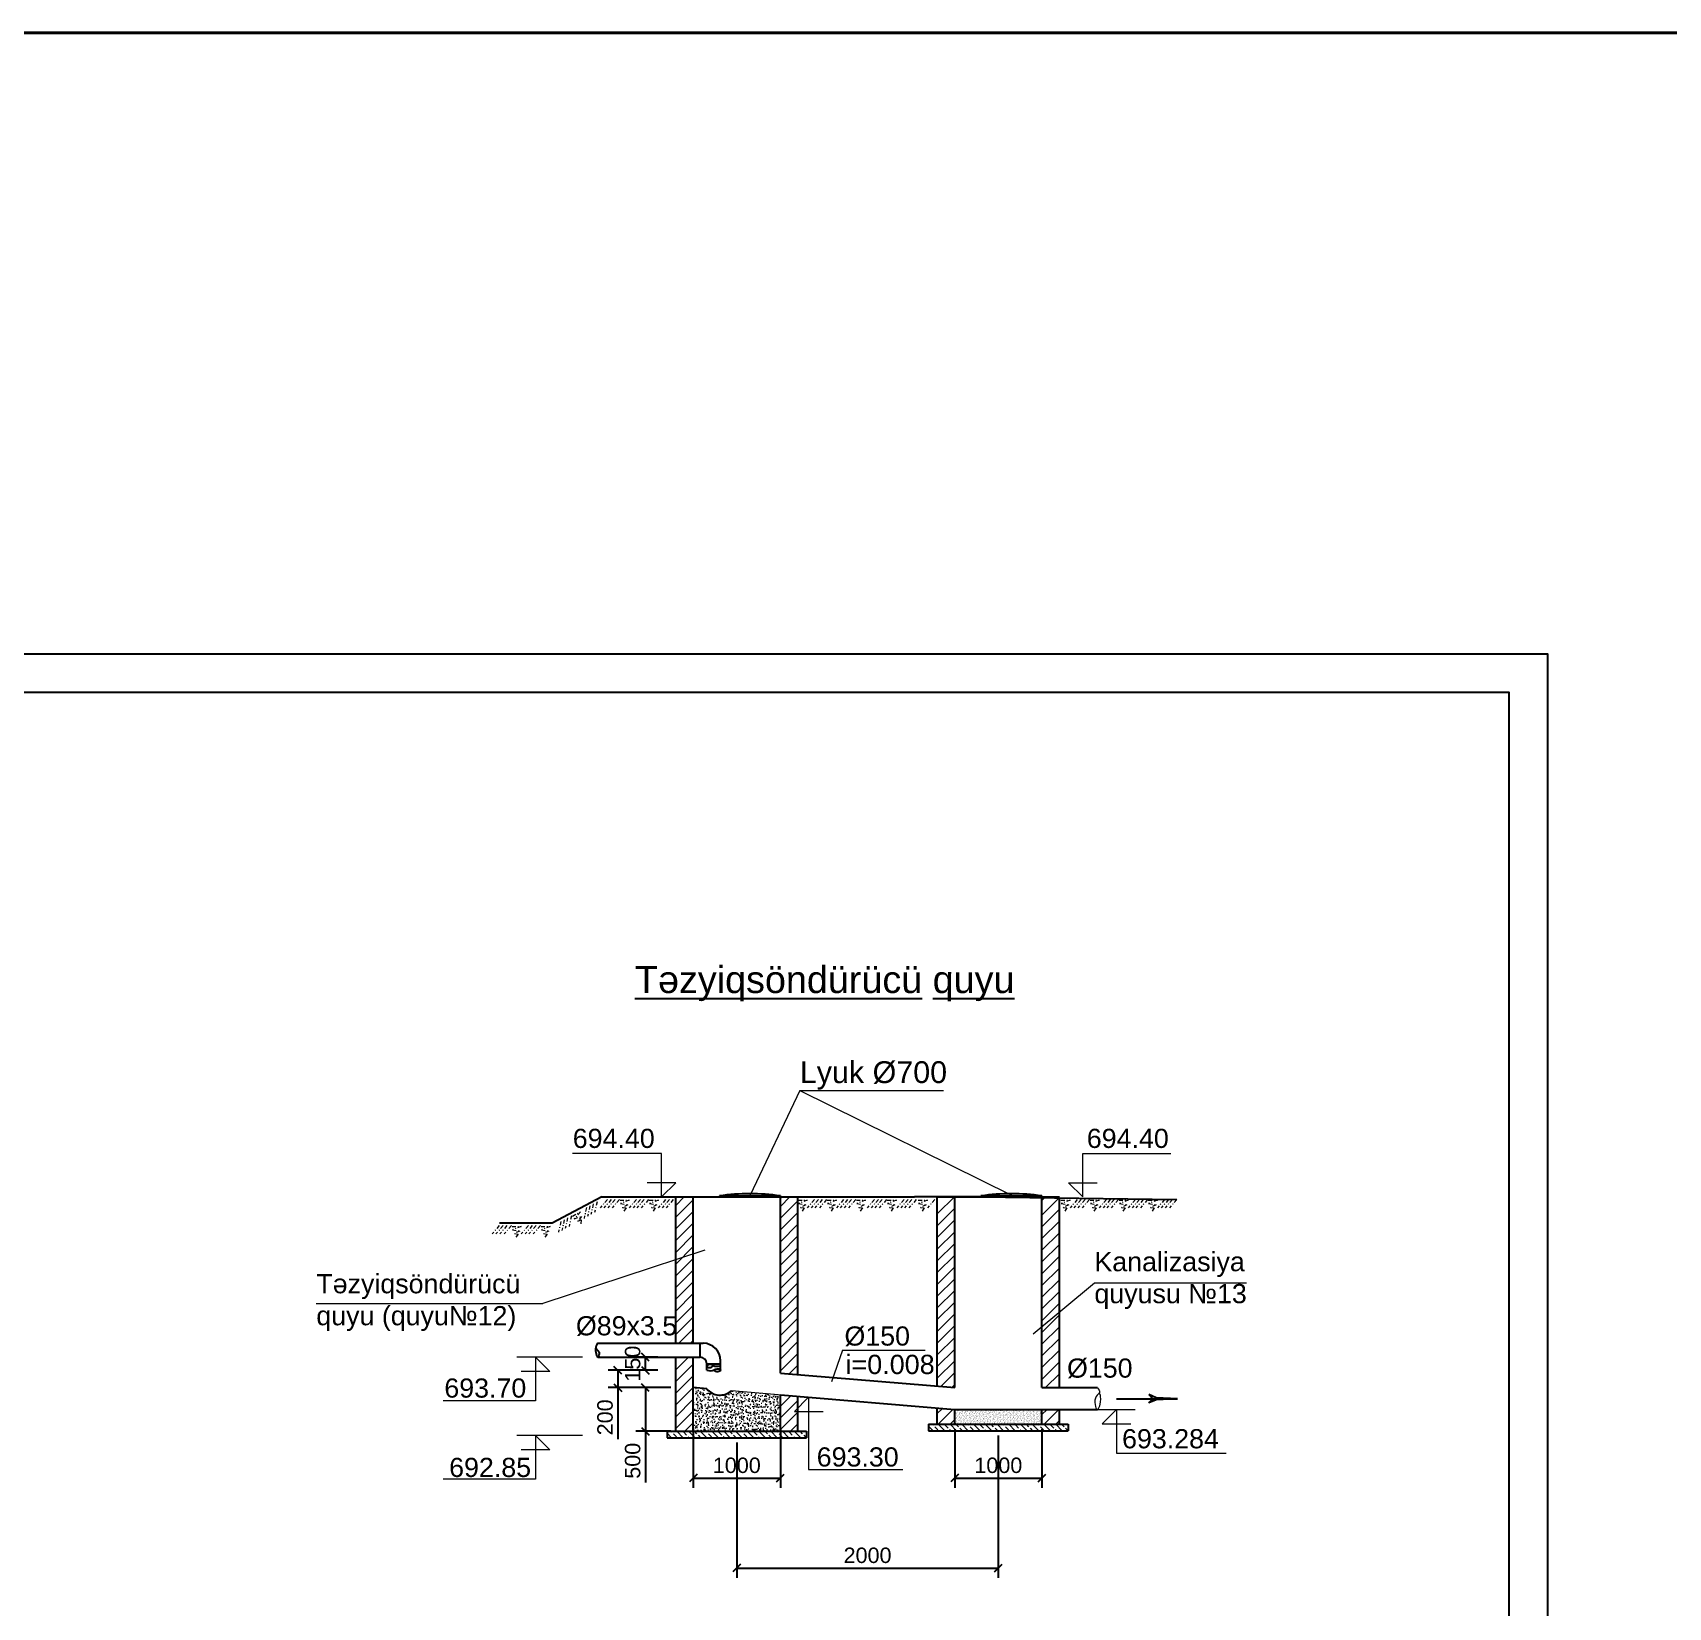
# Model space of a CAD drawing. Header units: feet. Extents: x 3381 to 684025, y 675186 to 4375940.
# Drawn here: x 683159.2 to 683371.2, y 4375736.1 to 4375940.2 of the extents above; entities that cross this region are included whole.
import ezdxf

# ---------------------------------------------------------------- set-up
doc = ezdxf.new("R2010")
doc.units = ezdxf.units.FT
doc.header["$MEASUREMENT"] = 0
doc.header["$PDMODE"] = 34
doc.header["$PDSIZE"] = 0.01
doc.linetypes.add('DASHDOT', pattern=[1, 0.5, -0.25, 0, -0.25])
doc.layers.get('0').update_dxf_attribs({"linetype": 'CONTINUOUS'})
doc.layers.get('Defpoints').update_dxf_attribs({"linetype": 'CONTINUOUS'})
doc.layers.add('0_ANNOT_Dimensions', color=7, linetype='CONTINUOUS')
doc.styles.add('ARİAL', font='arial.ttf')
doc.styles.get("Standard").update_dxf_attribs({"font": 'arial.ttf', "height": 2})
doc.dimstyles.new('ISO-25', dxfattribs={"dimtxt": 2, "dimasz": 1, "dimexe": 1.25, "dimexo": 0.625, "dimtad": 1, "dimtxsty": 'Standard', "dimblk": 'OBLIQUE', "dimcen": 2.5, "dimadec": 0, "dimazin": 0, "dimtfac": 1, "dimtmove": 0, "dimatfit": 3, "dimldrblk": 'OBLIQUE', "dimfxl": 1, "dimarcsym": 0})

# ---------------------------------------------------------------- blocks, each defined once
blk = doc.blocks.new('_Oblique')
at = {"color": 0, "linetype": 'ByBlock', "lineweight": -2}
blk.add_line((-0.5, -0.5), (0.5, 0.5), dxfattribs=at)
blk = doc.blocks.new('*D89')
at = {"color": 0, "lineweight": -2, "transparency": 16777216}
for p, q in [((683241.91, 4375764.58), (683237.35, 4375764.58)), ((683238.6, 4375764.58), (683238.6, 4375758.93)), ((683241.91, 4375758.93), (683237.35, 4375758.93)), ((683238.6, 4375758.93), (683238.6, 4375752.27))]:
    blk.add_line(p, q, dxfattribs=at)
at = {"layer": 'Defpoints', "color": 0, "transparency": 16777216}
for p in [(683242.53, 4375764.58), (683238.6, 4375758.93), (683242.53, 4375758.93)]:
    blk.add_point(p, dxfattribs=at)
at = {"color": 0, "lineweight": -2, "transparency": 16777216}
for p, rotation in [((683238.6, 4375764.58), 90), ((683238.6, 4375758.93), 270)]:
    blk.add_blockref('_Oblique', p, dxfattribs=dict(at, rotation=rotation))
at = {"color": 0, "lineweight": 9, "transparency": 16777216, "insert": (683236.95, 4375755.1), "char_height": 2, "attachment_point": 5, "rotation": 90}
blk.add_mtext('500', dxfattribs=at)
blk = doc.blocks.new('*D90')
at = {"color": 0, "lineweight": -2, "transparency": 16777216}
for p, q in [((683240.21, 4375768.53), (683237.35, 4375768.53)), ((683238.6, 4375766.84), (683238.6, 4375768.53)), ((683240.21, 4375766.84), (683237.35, 4375766.84))]:
    blk.add_line(p, q, dxfattribs=at)
at = {"layer": 'Defpoints', "color": 0, "transparency": 16777216}
for p in [(683238.6, 4375768.53), (683240.84, 4375768.53), (683240.84, 4375766.84)]:
    blk.add_point(p, dxfattribs=at)
at = {"color": 0, "lineweight": -2, "transparency": 16777216}
for p, rotation in [((683238.6, 4375768.53), 90), ((683238.6, 4375766.84), 270)]:
    blk.add_blockref('_Oblique', p, dxfattribs=dict(at, rotation=rotation))
at = {"color": 0, "lineweight": 9, "transparency": 16777216, "insert": (683236.95, 4375767.69), "char_height": 2, "attachment_point": 5, "rotation": 90}
blk.add_mtext('150', dxfattribs=at)
blk = doc.blocks.new('*D91')
at = {"color": 0, "lineweight": -2, "transparency": 16777216}
for p, q in [((683237.97, 4375766.84), (683233.77, 4375766.84)), ((683235.02, 4375766.84), (683235.02, 4375764.58)), ((683237.97, 4375764.58), (683233.77, 4375764.58)), ((683235.02, 4375764.58), (683235.02, 4375757.89))]:
    blk.add_line(p, q, dxfattribs=at)
at = {"layer": 'Defpoints', "color": 0, "transparency": 16777216}
for p in [(683238.6, 4375766.84), (683235.02, 4375764.58), (683238.6, 4375764.58)]:
    blk.add_point(p, dxfattribs=at)
at = {"color": 0, "lineweight": -2, "transparency": 16777216}
for p, rotation in [((683235.02, 4375766.84), 90), ((683235.02, 4375764.58), 270)]:
    blk.add_blockref('_Oblique', p, dxfattribs=dict(at, rotation=rotation))
at = {"color": 0, "lineweight": 9, "transparency": 16777216, "insert": (683233.37, 4375760.73), "char_height": 2, "attachment_point": 5, "rotation": 90}
blk.add_mtext('200', dxfattribs=at)
blk = doc.blocks.new('*D93')
at = {"color": 0, "lineweight": -2, "transparency": 16777216}
for p, q in [((683278.69, 4375759.21), (683278.69, 4375751.61)), ((683289.99, 4375759.21), (683289.99, 4375751.61)), ((683278.69, 4375752.86), (683289.99, 4375752.86))]:
    blk.add_line(p, q, dxfattribs=at)
at = {"layer": 'Defpoints', "color": 0, "transparency": 16777216}
for p in [(683278.69, 4375759.83), (683289.99, 4375759.83), (683289.99, 4375752.86)]:
    blk.add_point(p, dxfattribs=at)
at = {"color": 0, "lineweight": -2, "transparency": 16777216, "rotation": 180}
blk.add_blockref('_Oblique', (683278.69, 4375752.86), dxfattribs=at)
at = {"color": 0, "lineweight": -2, "transparency": 16777216}
blk.add_blockref('_Oblique', (683289.99, 4375752.86), dxfattribs=at)
at = {"color": 0, "lineweight": 9, "transparency": 16777216, "insert": (683284.34, 4375754.5), "char_height": 2, "attachment_point": 5}
blk.add_mtext('1000', dxfattribs=at)
blk = doc.blocks.new('*D92')
at = {"color": 0, "lineweight": -2, "transparency": 16777216}
for p, q in [((683244.79, 4375759.21), (683244.79, 4375751.61)), ((683256.09, 4375759.21), (683256.09, 4375751.61)), ((683244.79, 4375752.86), (683256.09, 4375752.86))]:
    blk.add_line(p, q, dxfattribs=at)
at = {"layer": 'Defpoints', "color": 0, "transparency": 16777216}
for p in [(683244.79, 4375759.83), (683256.09, 4375759.83), (683256.09, 4375752.86)]:
    blk.add_point(p, dxfattribs=at)
at = {"color": 0, "lineweight": -2, "transparency": 16777216, "rotation": 180}
blk.add_blockref('_Oblique', (683244.79, 4375752.86), dxfattribs=at)
at = {"color": 0, "lineweight": -2, "transparency": 16777216}
blk.add_blockref('_Oblique', (683256.09, 4375752.86), dxfattribs=at)
at = {"color": 0, "lineweight": 9, "transparency": 16777216, "insert": (683250.44, 4375754.5), "char_height": 2, "attachment_point": 5}
blk.add_mtext('1000', dxfattribs=at)
blk = doc.blocks.new('*D94')
at = {"layer": '0_ANNOT_Dimensions', "color": 0, "lineweight": -2, "transparency": 16777216}
for p, q in [((683250.44, 4375757.46), (683250.44, 4375739.94)), ((683284.34, 4375758.36), (683284.34, 4375739.94)), ((683250.44, 4375741.19), (683284.34, 4375741.19))]:
    blk.add_line(p, q, dxfattribs=at)
at = {"layer": 'Defpoints', "color": 0, "transparency": 16777216}
for p in [(683284.34, 4375758.99), (683250.44, 4375758.08), (683284.34, 4375741.19)]:
    blk.add_point(p, dxfattribs=at)
at = {"layer": '0_ANNOT_Dimensions', "color": 0, "lineweight": -2, "transparency": 16777216, "rotation": 180}
blk.add_blockref('_Oblique', (683250.44, 4375741.19), dxfattribs=at)
at = {"layer": '0_ANNOT_Dimensions', "color": 0, "lineweight": -2, "transparency": 16777216}
blk.add_blockref('_Oblique', (683284.34, 4375741.19), dxfattribs=at)
at = {"layer": '0_ANNOT_Dimensions', "color": 0, "transparency": 16777216, "insert": (683267.39, 4375742.83), "char_height": 2, "attachment_point": 5}
blk.add_mtext('{\\fArial|b0|i0|c238|p34;2000}', dxfattribs=at)

msp = doc.modelspace()

# ---------------------------------------------------------------- hatches: boundary and pattern name
at = {"lineweight": 9}
h = msp.add_hatch(dxfattribs=at)
h.set_pattern_fill('AR-CONC', color=256, scale=0.00565, angle=90, style=0)
h.set_pattern_definition([(140, (682070.4805, 4375792.1295), (0.09005583, 1.0293434), [0.1076325, -1.1839575]), (85, (682070.4805, 4375792.1295), (-1.07947, -0.199122), [0.086106, -0.947166]), (190.451, (682070.488, 4375792.2153), (-0.9894093, 0.8302251), [0.0914735, -1.0062085]), (136.1842, (682070.1935, 4375792.1295), (0.2375392, 1.5315966), [0.1614487, -1.7759362]), (186.6356, (682070.2133, 4375792.2571), (-1.3979544, 1.341334), [0.1372103, -1.5093128]), (81.184, (682070.1935, 4375792.1295), (-1.397952, 1.341336), [0.129159, -1.420749]), (111, (682070.2652, 4375792.273), (0.5778002, 0.8566241), [0.1076325, -1.1839575]), (56, (682070.2652, 4375792.273), (-1.040662, 0.3491815), [0.086106, -0.947166]), (161.4514, (682070.3134, 4375792.3444), (-0.46286415, 1.2058032), [0.0914735, -1.0062085]), (127.5, (682070.4805, 4375792.1295), (-0.47773597, 0.01745061), [0, -0.9356852, 0, -0.961517, 0, -0.95075375]), (97.5, (682070.4805, 4375792.1295), (-0.56602025, 0.3775311), [0, -0.5482082, 0, -0.9141587, 0, -0.36236275]), (57.5, (682070.4805, 4375791.80947), (0.0323674, 0.76608686), [0, -0.358775, 0, -1.119378, 0, -1.4853285]), (47.5, (682070.4805, 4375791.66596), (-0.14365967, 0.83692987), [0, -0.4664075, 0, -0.7433818, 0, -1.0547985])])
edge = h.paths.add_edge_path()
edge.add_line((683256.09165, 4375758.92862), (683256.09165, 4375763.63695))
edge.add_line((683256.09165, 4375763.63695), (683249.75191, 4375764.16526))
edge.add_ellipse((683248.27932, 4375765.85738), major_axis=(1.58616, 1.58616), ratio=1, start_angle=174.4407692, end_angle=266.0319475, ccw=False)
edge.add_line((683246.54696, 4375764.43234), (683244.79165, 4375764.57862))
edge.add_line((683244.79165, 4375764.57862), (683244.79165, 4375758.92862))
edge.add_line((683244.79165, 4375758.92862), (683256.09165, 4375758.92862))
h = msp.add_hatch()
h.set_pattern_fill('AR-SAND', color=256, scale=0.1695, angle=90, style=0)
h.set_pattern_definition([(127.5, (677272.1574, 4377891.20445), (-0.326596629, -0.010677374), [0, -0.25764, 0, -0.28815, 0, -0.2754375]), (97.5, (677272.1574, 4377891.20445), (-0.478353758, 0.299977152), [0, -0.13899, 0, -0.232215, 0, -0.0889875]), (57.5, (677272.1574, 4377890.99597), (-0.00095921, 0.527847046), [0, -0.08475, 0, -0.3051, 0, -0.398325]), (47.5, (677272.1574, 4377890.99597), (-0.148766008, 0.50953846), [0, -0.042375, 0, -0.20001, 0, -0.228825])])
h.paths.add_polyline_path([(683289.99165, 4375759.83262), (683289.99165, 4375761.75362), (683278.69165, 4375761.75362), (683278.69165, 4375759.83262)])
h = msp.add_hatch(dxfattribs=at)
h.set_pattern_fill('ANSI33', color=256, scale=0.1695, angle=90, style=0)
h.set_pattern_definition([(135, (682077.2059, 4375819.2963), (-0.7610767, -0.7610767), []), (135, (682077.2059, 4375820.0574), (-0.7610767, -0.7610767), [0.5381625, -0.26908125])])
h.paths.add_polyline_path([(683259.48165, 4375758.08112), (683259.48165, 4375758.92862), (683241.40165, 4375758.92862), (683241.40165, 4375758.08112)])
h = msp.add_hatch(dxfattribs=at)
h.set_pattern_fill('ANSI33', color=256, scale=0.1695, angle=90, style=0)
h.set_pattern_definition([(135, (682111.1059, 4375820.2003), (-0.7610767, -0.7610767), []), (135, (682111.1059, 4375820.9614), (-0.7610767, -0.7610767), [0.5381625, -0.26908125])])
h.paths.add_polyline_path([(683293.38165, 4375759.83262), (683275.30165, 4375759.83262), (683275.30165, 4375758.98512), (683293.38165, 4375758.98512)])

# ---------------------------------------------------------------- linework, layer by layer
for p, q in [((682935.52585, 4375859.72956, 716.5), (683335.02585, 4375859.72956, 716.5)), ((682955.52585, 4375854.72956, 716.5), (683330.02585, 4375854.72956, 716.5)), ((683244.79165, 4375788.2016), (683244.79165, 4375789.29737)), ((683278.69165, 4375788.2016), (683278.69165, 4375789.29737)), ((683278.69165, 4375761.75362), (683289.99165, 4375761.75362))]:
    msp.add_line(p, q)
for p, q in [((683258.61188, 4375803.09598), (683252.15693, 4375789.5132)), ((683258.61188, 4375803.09598), (683277.22002, 4375803.09598)), ((683258.62943, 4375803.09598), (683286.05669, 4375789.5132)), ((683240.66809, 4375794.94737), (683229.14448, 4375794.94737)), ((683240.66809, 4375789.29737), (683240.66809, 4375794.94737)), ((683295.28967, 4375789.29737), (683295.28967, 4375794.94737)), ((683295.28967, 4375794.94737), (683306.68056, 4375794.94737)), ((683242.5219, 4375791.15118), (683238.8073, 4375791.15118)), ((683240.66809, 4375789.29737), (683242.5219, 4375791.15118)), ((683295.28967, 4375789.29737), (683293.43586, 4375791.15118)), ((683293.43586, 4375791.15118), (683297.15046, 4375791.15118)), ((683242.53165, 4375788.20946), (683243.61956, 4375789.29737)), ((683242.53165, 4375786.68731), (683244.79165, 4375788.94731)), ((683256.09165, 4375788.07008), (683257.31894, 4375789.29737)), ((683256.09165, 4375786.54793), (683258.35165, 4375788.80793)), ((683276.43165, 4375787.09993), (683278.69165, 4375789.35993)), ((683289.99165, 4375788.8284), (683290.46062, 4375789.29737)), ((683289.99165, 4375786.96055), (683292.25165, 4375789.22055)), ((683242.53165, 4375785.16515), (683244.79165, 4375787.42515)), ((683256.09165, 4375785.02577), (683258.35165, 4375787.28577)), ((683276.43165, 4375785.57778), (683278.69165, 4375787.83778)), ((683289.99165, 4375785.4384), (683292.25165, 4375787.6984)), ((683242.53165, 4375783.643), (683244.79165, 4375785.903)), ((683242.53165, 4375782.12085), (683244.79165, 4375784.38085)), ((683256.09165, 4375783.50362), (683258.35165, 4375785.76362)), ((683276.43165, 4375784.05562), (683278.69165, 4375786.31562)), ((683276.43165, 4375782.53347), (683278.69165, 4375784.79347)), ((683289.99165, 4375783.91624), (683292.25165, 4375786.17624)), ((683289.99165, 4375782.39409), (683292.25165, 4375784.65409)), ((683246.27713, 4375782.38587), (683225.28192, 4375775.50025)), ((683242.53165, 4375780.59869), (683244.79165, 4375782.85869)), ((683256.09165, 4375781.98147), (683258.35165, 4375784.24147)), ((683256.09165, 4375780.45931), (683258.35165, 4375782.71931)), ((683276.43165, 4375781.01132), (683278.69165, 4375783.27132)), ((683289.99165, 4375780.87194), (683292.25165, 4375783.13194)), ((683242.53165, 4375779.07654), (683244.79165, 4375781.33654)), ((683256.09165, 4375778.93716), (683258.35165, 4375781.19716)), ((683276.43165, 4375779.48916), (683278.69165, 4375781.74916)), ((683276.43165, 4375777.96701), (683278.69165, 4375780.22701)), ((683289.99165, 4375779.34978), (683292.25165, 4375781.60978)), ((683289.99165, 4375777.82763), (683292.25165, 4375780.08763)), ((683242.53165, 4375777.55439), (683244.79165, 4375779.81439)), ((683242.53165, 4375776.03223), (683244.79165, 4375778.29223)), ((683256.09165, 4375777.41501), (683258.35165, 4375779.67501)), ((683256.09165, 4375775.89285), (683258.35165, 4375778.15285)), ((683276.43165, 4375776.44486), (683278.69165, 4375778.70486)), ((683288.84542, 4375771.54277), (683296.79324, 4375778.17898)), ((683289.99165, 4375776.30548), (683292.25165, 4375778.56548)), ((683296.79324, 4375778.17898), (683316.51835, 4375778.17898)), ((683242.53165, 4375774.51008), (683244.79165, 4375776.77008)), ((683256.09165, 4375774.3707), (683258.35165, 4375776.6307)), ((683276.43165, 4375774.9227), (683278.69165, 4375777.1827)), ((683289.99165, 4375774.78332), (683292.25165, 4375777.04332)), ((683195.94206, 4375775.50025), (683225.28192, 4375775.50025)), ((683242.53165, 4375772.98793), (683244.79165, 4375775.24793)), ((683242.53165, 4375771.46577), (683244.79165, 4375773.72577)), ((683256.09165, 4375772.84854), (683258.35165, 4375775.10854)), ((683276.43165, 4375773.40055), (683278.69165, 4375775.66055)), ((683276.43165, 4375771.8784), (683278.69165, 4375774.1384)), ((683289.99165, 4375773.26117), (683292.25165, 4375775.52117)), ((683289.99165, 4375771.73902), (683292.25165, 4375773.99902)), ((683242.91732, 4375770.32929), (683244.79165, 4375772.20362)), ((683256.09165, 4375771.32639), (683258.35165, 4375773.58639)), ((683256.09165, 4375769.80424), (683258.35165, 4375772.06424)), ((683276.43165, 4375770.35624), (683278.69165, 4375772.61624)), ((683289.99165, 4375770.21686), (683292.25165, 4375772.47686)), ((683244.43948, 4375770.32929), (683244.79165, 4375770.68147)), ((683256.09306, 4375768.28349), (683258.35165, 4375770.54208)), ((683276.43165, 4375768.83409), (683278.69165, 4375771.09409)), ((683276.43165, 4375767.31194), (683278.69165, 4375769.57194)), ((683289.99165, 4375768.69471), (683292.25165, 4375770.95471)), ((683230.42771, 4375768.53259), (683221.93088, 4375768.53259)), ((683224.34658, 4375768.53259), (683224.34658, 4375762.88259)), ((683224.34658, 4375768.53259), (683226.20039, 4375766.67878)), ((683242.53165, 4375768.42147), (683242.64278, 4375768.53259)), ((683242.53165, 4375766.89931), (683244.16493, 4375768.53259)), ((683242.53165, 4375765.37716), (683244.79165, 4375767.63716)), ((683256.09515, 4375766.76343), (683258.35165, 4375769.01993)), ((683257.23069, 4375766.37682), (683258.35165, 4375767.49778)), ((683264.15217, 4375769.43832), (683262.72427, 4375765.35207)), ((683264.15217, 4375769.43832), (683274.87164, 4375769.43832)), ((683276.43165, 4375765.78978), (683278.69165, 4375768.04978)), ((683289.99165, 4375767.17256), (683292.25165, 4375769.43256)), ((683289.99165, 4375765.6504), (683292.25165, 4375767.9104)), ((683226.20039, 4375766.67878), (683222.48579, 4375766.67878)), ((683242.53165, 4375763.85501), (683244.79165, 4375766.11501)), ((683256.09165, 4375766.75993), (683256.09515, 4375766.76343)), ((683276.9016, 4375764.73758), (683278.69165, 4375766.52763)), ((683290.44202, 4375764.57862), (683292.25165, 4375766.38825)), ((683242.53165, 4375762.33285), (683244.79165, 4375764.59285)), ((683256.09165, 4375762.19347), (683257.42409, 4375763.52591)), ((683259.75461, 4375763.3317), (683257.9008, 4375761.4779)), ((683259.75461, 4375763.3317), (683259.75461, 4375753.94888)), ((683278.30666, 4375764.62049), (683278.69165, 4375765.00548)), ((683224.34658, 4375762.88259), (683212.37283, 4375762.88259)), ((683242.53165, 4375760.8107), (683244.79165, 4375763.0707)), ((683242.53165, 4375759.28854), (683244.79165, 4375761.54854)), ((683256.09165, 4375760.67132), (683258.35165, 4375762.93132)), ((683256.09165, 4375759.14916), (683258.35165, 4375761.40916)), ((683257.9008, 4375761.4779), (683261.6154, 4375761.4779)), ((683276.43165, 4375761.22332), (683277.095, 4375761.88667)), ((683276.5631, 4375759.83262), (683278.50006, 4375761.76958)), ((683289.99165, 4375761.08394), (683290.66132, 4375761.75362)), ((683290.26248, 4375759.83262), (683292.18348, 4375761.75362)), ((683293.58841, 4375761.75362), (683302.08524, 4375761.75362)), ((683299.66955, 4375761.75362), (683297.81574, 4375759.89981)), ((683299.66955, 4375761.75362), (683299.66955, 4375756.10362)), ((683243.69387, 4375758.92862), (683244.79165, 4375760.02639)), ((683257.39326, 4375758.92862), (683258.35165, 4375759.88701)), ((683278.08525, 4375759.83262), (683278.69165, 4375760.43902)), ((683291.78463, 4375759.83262), (683292.25165, 4375760.29964)), ((683297.81574, 4375759.89981), (683301.53033, 4375759.89981)), ((683230.42771, 4375758.36362), (683221.93088, 4375758.36362)), ((683224.34658, 4375758.36362), (683224.34658, 4375752.71362)), ((683224.34658, 4375758.36362), (683226.20039, 4375756.50981)), ((683226.20039, 4375756.50981), (683222.48579, 4375756.50981)), ((683299.66955, 4375756.10362), (683313.88368, 4375756.10362)), ((683224.34658, 4375752.71362), (683212.37283, 4375752.71362)), ((683259.75461, 4375753.94888), (683271.94915, 4375753.94888))]:
    msp.add_line(p, q, dxfattribs=at)
at = {"lineweight": 25}
for p, q in [((683232.96909, 4375789.29737), (683226.50995, 4375785.90737)), ((683232.96909, 4375789.29737), (683273.48733, 4375789.29737)), ((683242.53165, 4375770.32929), (683242.53165, 4375789.29737)), ((683242.53165, 4375789.29737), (683258.35165, 4375789.29737)), ((683244.79165, 4375770.32929), (683244.79165, 4375789.29737)), ((683248.18165, 4375789.43862), (683256.09165, 4375789.43862)), ((683248.18165, 4375789.43862), (683248.18165, 4375789.29737)), ((683256.09165, 4375789.43862), (683256.09165, 4375789.15612)), ((683256.09555, 4375766.47142), (683256.09165, 4375789.29737)), ((683258.35165, 4375766.28341), (683258.35165, 4375789.29737)), ((683282.08165, 4375789.29737), (683273.48733, 4375789.29737)), ((683276.43165, 4375764.77674), (683276.43165, 4375789.29737)), ((683276.43165, 4375789.29737), (683292.25165, 4375789.29737)), ((683278.69165, 4375764.58841), (683278.69165, 4375789.29737)), ((683282.08165, 4375789.43862), (683289.99165, 4375789.43862)), ((683282.08165, 4375789.43862), (683282.08165, 4375789.29737)), ((683282.08165, 4375789.29737), (683307.4656, 4375788.97084)), ((683289.99165, 4375789.43862), (683289.99165, 4375789.15612)), ((683289.99165, 4375764.57862), (683289.99165, 4375789.19562)), ((683292.25165, 4375764.57862), (683292.25165, 4375789.16654)), ((683226.50995, 4375785.90737), (683219.69703, 4375785.90737)), ((683232.42674, 4375770.32929), (683246.08366, 4375770.32929)), ((683245.69946, 4375768.53259), (683245.69946, 4375770.32929)), ((683232.42674, 4375768.53259), (683245.69946, 4375768.53259)), ((683242.53165, 4375758.92862), (683242.53165, 4375768.53259)), ((683244.79165, 4375758.92862), (683244.79165, 4375768.53259)), ((683246.54696, 4375766.83759), (683246.54696, 4375767.68509)), ((683246.54696, 4375767.68509), (683248.34366, 4375767.68509)), ((683248.34366, 4375766.83759), (683248.34366, 4375768.06929)), ((683256.09555, 4375766.47142), (683278.69165, 4375764.58841)), ((683246.54696, 4375764.43234), (683244.79165, 4375764.57862)), ((683256.09165, 4375758.92862), (683256.09165, 4375763.63695)), ((683256.09945, 4375763.6363), (683278.69165, 4375761.75362)), ((683258.35165, 4375758.92862), (683258.35165, 4375763.44862)), ((683289.99165, 4375764.57862), (683297.18026, 4375764.57862)), ((683299.6522, 4375763.13858), (683307.56102, 4375763.13858)), ((683304.81269, 4375763.27838), (683303.83045, 4375763.6841)), ((683303.83045, 4375763.6841), (683304.37597, 4375763.13858)), ((683303.83045, 4375762.59305), (683304.37597, 4375763.13858)), ((683307.56102, 4375763.13858), (683304.81269, 4375763.27838)), ((683307.56102, 4375763.13858), (683304.81269, 4375762.99877)), ((683276.43165, 4375759.83262), (683276.43165, 4375761.94195)), ((683278.69165, 4375759.83262), (683278.69165, 4375761.75362)), ((683289.99165, 4375759.83262), (683289.99165, 4375761.75362)), ((683289.99165, 4375761.75362), (683297.18517, 4375761.75362)), ((683292.25165, 4375759.83262), (683292.25165, 4375761.75362)), ((683304.81269, 4375762.99877), (683303.83045, 4375762.59305)), ((683241.40165, 4375758.92862), (683259.48165, 4375758.92862)), ((683241.40165, 4375758.92862), (683241.40165, 4375758.08112)), ((683259.48165, 4375758.92862), (683259.48165, 4375758.08112)), ((683275.30165, 4375759.83262), (683293.38165, 4375759.83262)), ((683275.30165, 4375759.83262), (683275.30165, 4375758.98512)), ((683275.30165, 4375758.98512), (683293.38165, 4375758.98512)), ((683293.38165, 4375759.83262), (683293.38165, 4375758.98512)), ((683241.40165, 4375758.08112), (683259.48165, 4375758.08112))]:
    msp.add_line(p, q, dxfattribs=at)
at = {"linetype": 'DASHDOT', "lineweight": 9}
for p, q in [((683232.33109, 4375788.66855), (683232.01627, 4375787.27856)), ((683233.66236, 4375788.97084), (683232.72164, 4375787.90021)), ((683234.16804, 4375788.97084), (683233.22731, 4375787.90021)), ((683234.66241, 4375788.97084), (683233.72169, 4375787.90021)), ((683235.23024, 4375788.97084), (683234.28951, 4375787.90021)), ((683235.31216, 4375788.86576), (683236.49866, 4375788.86576)), ((683236.49866, 4375788.86576), (683235.36019, 4375788.44484)), ((683237.43656, 4375788.97084), (683236.49584, 4375787.90021)), ((683237.94224, 4375788.97084), (683237.00151, 4375787.90021)), ((683238.43661, 4375788.97084), (683237.49589, 4375787.90021)), ((683239.00444, 4375788.97084), (683238.06371, 4375787.90021)), ((683239.08636, 4375788.86576), (683240.27286, 4375788.86576)), ((683240.27286, 4375788.86576), (683239.13439, 4375788.44484)), ((683241.21076, 4375788.97084), (683240.27004, 4375787.90021)), ((683241.71644, 4375788.97084), (683240.77571, 4375787.90021)), ((683242.21081, 4375788.97084), (683241.27009, 4375787.90021)), ((683258.39334, 4375788.86576), (683259.57984, 4375788.86576)), ((683259.57984, 4375788.86576), (683258.44137, 4375788.44484)), ((683260.51774, 4375788.97084), (683259.57702, 4375787.90021)), ((683261.02342, 4375788.97084), (683260.08269, 4375787.90021)), ((683261.51779, 4375788.97084), (683260.57707, 4375787.90021)), ((683262.08562, 4375788.97084), (683261.14489, 4375787.90021)), ((683262.16754, 4375788.86576), (683263.35404, 4375788.86576)), ((683263.35404, 4375788.86576), (683262.21557, 4375788.44484)), ((683264.29194, 4375788.97084), (683263.35122, 4375787.90021)), ((683264.79762, 4375788.97084), (683263.85689, 4375787.90021)), ((683265.29199, 4375788.97084), (683264.35127, 4375787.90021)), ((683265.85982, 4375788.97084), (683264.91909, 4375787.90021)), ((683265.94174, 4375788.86576), (683267.12824, 4375788.86576)), ((683267.12824, 4375788.86576), (683265.98977, 4375788.44484)), ((683268.28473, 4375788.97084), (683267.34401, 4375787.90021)), ((683268.79041, 4375788.97084), (683267.84968, 4375787.90021)), ((683269.28478, 4375788.97084), (683268.34406, 4375787.90021)), ((683269.85261, 4375788.97084), (683268.91188, 4375787.90021)), ((683269.93453, 4375788.86576), (683271.12103, 4375788.86576)), ((683271.12103, 4375788.86576), (683269.98256, 4375788.44484)), ((683272.12965, 4375788.97084), (683271.18892, 4375787.90021)), ((683272.63532, 4375788.97084), (683271.6946, 4375787.90021)), ((683273.1297, 4375788.97084), (683272.18897, 4375787.90021)), ((683273.69752, 4375788.97084), (683272.7568, 4375787.90021)), ((683273.96515, 4375788.86576), (683275.15165, 4375788.86576)), ((683275.15165, 4375788.86576), (683274.01317, 4375788.44484)), ((683276.08955, 4375788.97084), (683275.14882, 4375787.90021)), ((683292.45073, 4375788.86576), (683293.63723, 4375788.86576)), ((683293.63723, 4375788.86576), (683292.49875, 4375788.44484)), ((683294.57513, 4375788.97084), (683293.6344, 4375787.90021)), ((683295.0808, 4375788.97084), (683294.14008, 4375787.90021)), ((683295.57518, 4375788.97084), (683294.63445, 4375787.90021)), ((683296.143, 4375788.97084), (683295.20228, 4375787.90021)), ((683296.22493, 4375788.86576), (683297.41143, 4375788.86576)), ((683297.41143, 4375788.86576), (683296.27295, 4375788.44484)), ((683298.34933, 4375788.97084), (683297.4086, 4375787.90021)), ((683298.855, 4375788.97084), (683297.91428, 4375787.90021)), ((683299.34938, 4375788.97084), (683298.40865, 4375787.90021)), ((683299.9172, 4375788.97084), (683298.97648, 4375787.90021)), ((683299.99913, 4375788.86576), (683301.18563, 4375788.86576)), ((683301.18563, 4375788.86576), (683300.04715, 4375788.44484)), ((683302.12353, 4375788.97084), (683301.1828, 4375787.90021)), ((683302.6292, 4375788.97084), (683301.68848, 4375787.90021)), ((683303.12358, 4375788.97084), (683302.18285, 4375787.90021)), ((683303.6914, 4375788.97084), (683302.75068, 4375787.90021)), ((683303.77333, 4375788.86576), (683304.95983, 4375788.86576)), ((683304.95983, 4375788.86576), (683303.82135, 4375788.44484)), ((683305.89773, 4375788.97084), (683304.957, 4375787.90021)), ((683306.4034, 4375788.97084), (683305.46268, 4375787.90021)), ((683306.89778, 4375788.97084), (683305.95705, 4375787.90021)), ((683307.4656, 4375788.97084), (683306.52488, 4375787.90021)), ((683228.5168, 4375786.59385), (683228.20198, 4375785.20386)), ((683229.01561, 4375786.86517), (683228.70079, 4375785.47517)), ((683229.13779, 4375786.81201), (683230.18008, 4375787.37894)), ((683230.18008, 4375787.37894), (683229.3811, 4375786.46519)), ((683229.3811, 4375786.46519), (683230.30968, 4375786.77411)), ((683230.30968, 4375786.77411), (683229.84337, 4375786.15333)), ((683230.95378, 4375787.91939), (683230.63896, 4375786.5294)), ((683231.39799, 4375788.16101), (683231.08317, 4375786.77102)), ((683231.83228, 4375788.39724), (683231.51746, 4375787.00724)), ((683235.36019, 4375788.44484), (683236.32351, 4375788.27251)), ((683236.32351, 4375788.27251), (683235.61726, 4375787.95)), ((683235.61726, 4375787.95), (683236.0893, 4375787.88233)), ((683236.0893, 4375787.88233), (683235.75569, 4375787.38264)), ((683239.13439, 4375788.44484), (683240.09771, 4375788.27251)), ((683240.09771, 4375788.27251), (683239.39146, 4375787.95)), ((683239.39146, 4375787.95), (683239.8635, 4375787.88233)), ((683239.8635, 4375787.88233), (683239.52989, 4375787.38264)), ((683258.44137, 4375788.44484), (683259.40469, 4375788.27251)), ((683259.40469, 4375788.27251), (683258.69844, 4375787.95)), ((683258.69844, 4375787.95), (683259.17048, 4375787.88233)), ((683259.17048, 4375787.88233), (683258.83687, 4375787.38264)), ((683262.21557, 4375788.44484), (683263.17889, 4375788.27251)), ((683263.17889, 4375788.27251), (683262.47264, 4375787.95)), ((683262.47264, 4375787.95), (683262.94468, 4375787.88233)), ((683262.94468, 4375787.88233), (683262.61107, 4375787.38264)), ((683265.98977, 4375788.44484), (683266.95309, 4375788.27251)), ((683266.95309, 4375788.27251), (683266.24684, 4375787.95)), ((683266.24684, 4375787.95), (683266.71888, 4375787.88233)), ((683266.71888, 4375787.88233), (683266.38527, 4375787.38264)), ((683269.98256, 4375788.44484), (683270.94588, 4375788.27251)), ((683270.94588, 4375788.27251), (683270.23963, 4375787.95)), ((683270.23963, 4375787.95), (683270.71167, 4375787.88233)), ((683270.71167, 4375787.88233), (683270.37806, 4375787.38264)), ((683274.01317, 4375788.44484), (683274.9765, 4375788.27251)), ((683274.9765, 4375788.27251), (683274.27025, 4375787.95)), ((683274.27025, 4375787.95), (683274.74229, 4375787.88233)), ((683274.74229, 4375787.88233), (683274.40867, 4375787.38264)), ((683292.49875, 4375788.44484), (683293.46208, 4375788.27251)), ((683293.46208, 4375788.27251), (683292.75583, 4375787.95)), ((683292.75583, 4375787.95), (683293.22787, 4375787.88233)), ((683293.22787, 4375787.88233), (683292.89425, 4375787.38264)), ((683296.27295, 4375788.44484), (683297.23628, 4375788.27251)), ((683297.23628, 4375788.27251), (683296.53003, 4375787.95)), ((683296.53003, 4375787.95), (683297.00207, 4375787.88233)), ((683297.00207, 4375787.88233), (683296.66845, 4375787.38264)), ((683300.04715, 4375788.44484), (683301.01048, 4375788.27251)), ((683301.01048, 4375788.27251), (683300.30423, 4375787.95)), ((683300.30423, 4375787.95), (683300.77627, 4375787.88233)), ((683300.77627, 4375787.88233), (683300.44265, 4375787.38264)), ((683303.82135, 4375788.44484), (683304.78468, 4375788.27251)), ((683304.78468, 4375788.27251), (683304.07843, 4375787.95)), ((683304.07843, 4375787.95), (683304.55047, 4375787.88233)), ((683304.55047, 4375787.88233), (683304.21685, 4375787.38264)), ((683219.65483, 4375785.58084), (683218.7141, 4375784.51021)), ((683220.1605, 4375785.58084), (683219.21978, 4375784.51021)), ((683220.65488, 4375785.58084), (683219.71415, 4375784.51021)), ((683221.2227, 4375785.58084), (683220.28198, 4375784.51021)), ((683221.30463, 4375785.47576), (683222.49113, 4375785.47576)), ((683222.49113, 4375785.47576), (683221.35265, 4375785.05484)), ((683221.35265, 4375785.05484), (683222.31598, 4375784.88251)), ((683222.31598, 4375784.88251), (683221.60973, 4375784.56)), ((683221.60973, 4375784.56), (683222.08176, 4375784.49233)), ((683222.08176, 4375784.49233), (683221.74815, 4375783.99264)), ((683223.42903, 4375785.58084), (683222.4883, 4375784.51021)), ((683223.9347, 4375785.58084), (683222.99398, 4375784.51021)), ((683224.42908, 4375785.58084), (683223.48835, 4375784.51021)), ((683224.9969, 4375785.58084), (683224.05618, 4375784.51021)), ((683225.07883, 4375785.47576), (683226.26533, 4375785.47576)), ((683226.26533, 4375785.47576), (683225.12685, 4375785.05484)), ((683225.12685, 4375785.05484), (683226.09018, 4375784.88251)), ((683226.09018, 4375784.88251), (683225.38393, 4375784.56)), ((683225.38393, 4375784.56), (683225.85596, 4375784.49233)), ((683225.85596, 4375784.49233), (683225.52235, 4375783.99264)), ((683227.6383, 4375786.11601), (683227.32348, 4375784.72601)), ((683228.08252, 4375786.35763), (683227.76769, 4375784.96763)), ((683229.84337, 4375786.15333), (683230.29037, 4375786.31944)), ((683230.29037, 4375786.31944), (683230.23607, 4375785.72107))]:
    msp.add_line(p, q, dxfattribs=at)
at = {"lineweight": 20}
for p, q in [((683258.35165, 4375763.44862), (683249.75191, 4375764.16526)), ((683258.35165, 4375758.92862), (683258.35165, 4375759.91737))]:
    msp.add_line(p, q, dxfattribs=at)
at = {"color": 4, "lineweight": 40}
msp.add_lwpolyline([(681221.81989, 4375940.241), (684025.06953, 4375940.241), (684025.06953, 4375354.8831), (681221.81989, 4375354.8831)], close=True, dxfattribs=at)
at = {"color": 7, "elevation": 716.5}
for points in [[(682935.52585, 4375859.72956), (683355.52585, 4375859.72956), (683355.52585, 4375562.72956), (682935.52585, 4375562.72956)], [(682955.52585, 4375854.72956), (683350.52585, 4375854.72956), (683350.52585, 4375567.72956), (682955.52585, 4375567.72956)]]:
    msp.add_lwpolyline(points, close=True, dxfattribs=at)
at = {"lineweight": 25}
for centre, radius, start, end in [((683252.13665, 4375761.89487), 27.82625, 81.8287666, 98.1712334), ((683286.03665, 4375761.89487), 27.82625, 81.8287666, 98.1712334), ((683246.08366, 4375768.06929), 2.26, 0, 90), ((683245.69946, 4375767.68509), 0.8475, 0, 90)]:
    msp.add_arc(centre, radius, start, end, dxfattribs=at)
msp.add_ellipse((683248.27932, 4375765.85738), major_axis=(1.58616, 1.58616), ratio=1, start_param=3.044565771, end_param=4.643133399, dxfattribs=at)
for points, knots in [([(683232.42674, 4375770.32929), (683232.26113, 4375770.10443), (683231.92773, 4375769.65172), (683232.79442, 4375769.33676), (683232.40979, 4375768.16884), (683232.18575, 4375769.1829), (683232.16515, 4375769.5395), (683232.15504, 4375769.71448)], [0, 0, 0, 0, 0.672172763, 1.353259591, 2.025605214, 2.647977509, 3.247570048, 3.247570048, 3.247570048, 3.247570048]), ([(683248.34366, 4375767.38597), (683248.00031, 4375767.32237), (683247.56662, 4375767.24204), (683247.12665, 4375767.66665), (683246.2578, 4375767.46961), (683246.99892, 4375767.05001), (683247.25867, 4375767.28084), (683247.40974, 4375767.41509)], [0, 0, 0, 0, 0.934375824, 1.180184188, 1.85252981, 2.260652623, 2.82797523, 2.82797523, 2.82797523, 2.82797523]), ([(683246.54696, 4375766.83759), (683246.89032, 4375766.77399), (683247.324, 4375766.69366), (683247.76398, 4375767.11827), (683248.63283, 4375766.92123), (683247.89171, 4375766.50163), (683247.63196, 4375766.73246), (683247.48089, 4375766.86671)], [0, 0, 0, 0, 0.934375824, 1.180184187, 1.852529808, 2.260652621, 2.827975229, 2.827975229, 2.827975229, 2.827975229])]:
    msp.add_open_spline(points, degree=3, knots=knots, dxfattribs=at)
at = {"lineweight": 20}
msp.add_open_spline([(683297.18026, 4375764.57862), (683297.3366, 4375764.35836), (683297.65134, 4375763.91492), (683296.56098, 4375763.33682), (683297.14335, 4375760.79354), (683297.75502, 4375763.04343), (683297.53319, 4375763.71713), (683297.45196, 4375763.9638)], degree=3, knots=[0, 0, 0, 0, 0.672172763, 1.353259592, 3.042473974, 4.496876057, 5.33701166, 5.33701166, 5.33701166, 5.33701166], dxfattribs=at)

# ---------------------------------------------------------------- texts
at = {"ltscale": 100, "insert": (683261.83828, 4375819.23919), "char_height": 3.5, "width": 59.8189031, "attachment_point": 2, "style": 'ARİAL'}
msp.add_mtext('{\\LT\\fArial|b0|i0|c238|p34;əzyiqsöndürücü quyu}', dxfattribs=at)
at = {"lineweight": 9, "style": 'ARİAL'}
for s, insert, char_height, width, attachment_point in [('{\\fArial|b0|i0|c238|p34;Lyuk %%C700}', (683258.61188, 4375806.89252), 2.825, 21.1664112, 1), ('{\\fArial|b0|i0|c238|p34;694.40}', (683239.80078, 4375795.62016), 2.486, 3.9279405, 9), ('{\\fArial|b0|i0|c238|p34;694.40}', (683306.4327, 4375795.62016), 2.486, 3.9279405, 9), ('{\\fArial|b0|i0|c238|p34;Kanalizasiya quyusu }№{\\fArial|b0|i0|c238|p34;13}', (683296.79324, 4375782.15726), 2.486, 23.6637611, 1), ('{\\fArial|b0|i0|c238|p34;Təzyiqsöndürücü quyu (quyu}№{\\fArial|b0|i0|c238|p34;12)}', (683195.94206, 4375779.29678), 2.486, 27.8050511, 1), ('693{\\fArial|b0|i0|c238|p34;.70}', (683223.15495, 4375763.25194), 2.486, 9.04, 9), ('{\\fArial|b0|i0|c238|p34;693.284}', (683312.93129, 4375756.6801), 2.486, 9.04, 9), ('{\\fArial|b0|i0|c238|p34;693.30}', (683271.42322, 4375754.31822), 2.486, 12.6976065, 9), ('{\\fArial|b0|i0|c238|p34;692.85}', (683223.77834, 4375752.96079), 2.486, 4.52, 9)]:
    msp.add_mtext(s, dxfattribs=dict(at, insert=insert, char_height=char_height, width=width, attachment_point=attachment_point))
at = {"width": 6.2724775, "attachment_point": 1, "style": 'ARİAL'}
for s, insert, char_height in [('{\\fArial|b0|i0|c238|p34;%%C89x3.5}', (683229.58911, 4375773.84463), 2.486), ('{\\fArial|b0|i0|c238|p34;%%C150}', (683264.39543, 4375772.5178), 2.486), ('{\\fArial|b0|i0|c238|p34;i=0.008}', (683264.53265, 4375768.84247), 2.5), ('{\\fArial|b0|i0|c238|p34;%%C150}', (683293.24649, 4375768.3615), 2.486)]:
    msp.add_mtext(s, dxfattribs=dict(at, insert=insert, char_height=char_height))

# ---------------------------------------------------------------- dimensions: what is measured, and where the dimension line sits
at = {"lineweight": 9}
dim = msp.add_linear_dim(base=(683238.59641, 4375768.53259), p1=(683240.83665, 4375766.83759), p2=(683240.83665, 4375768.53259), angle=90, text='150', dimstyle='ISO-25', dxfattribs=at)
dim.commit()
dim.dimension.update_dxf_attribs({"geometry": '*D90', "text_midpoint": (683238.59641, 4375767.68509), "dimtype": 160})
for p1, p2, distance, text, picture, middle in [((683238.59641, 4375766.83759), (683238.59641, 4375764.58155), -3.57821, '200', '*D91', (683233.37205, 4375760.7335)), ((683244.79165, 4375759.83262), (683256.09165, 4375759.83262), -6.97551, '1000', '*D92', (683250.44165, 4375754.50325)), ((683278.69165, 4375759.83262), (683289.99165, 4375759.83262), -6.97551, '1000', '*D93', (683284.34165, 4375754.50325))]:
    dim = msp.add_aligned_dim(p1=p1, p2=p2, distance=distance, text=text, dimstyle='ISO-25', dxfattribs=at)
    dim.commit()
    dim.dimension.update_dxf_attribs({"geometry": picture, "text_midpoint": middle})
dim = msp.add_linear_dim(base=(683238.59641, 4375758.92862), p1=(683242.53165, 4375764.58155), p2=(683242.53165, 4375758.92862), angle=90, text='500', dimstyle='ISO-25', dxfattribs=at)
dim.commit()
dim.dimension.update_dxf_attribs({"geometry": '*D89', "text_midpoint": (683236.95026, 4375755.09762)})
at = {"layer": '0_ANNOT_Dimensions'}
dim = msp.add_linear_dim(base=(683284.34165, 4375741.18739), p1=(683250.44165, 4375758.08112), p2=(683284.34165, 4375758.98512), text='{\\fArial|b0|i0|c238|p34;2000}', dimstyle='ISO-25', dxfattribs=at)
dim.commit()
dim.dimension.update_dxf_attribs({"geometry": '*D94', "text_midpoint": (683267.39165, 4375742.83354)})

doc.saveas('drawing.dxf')
